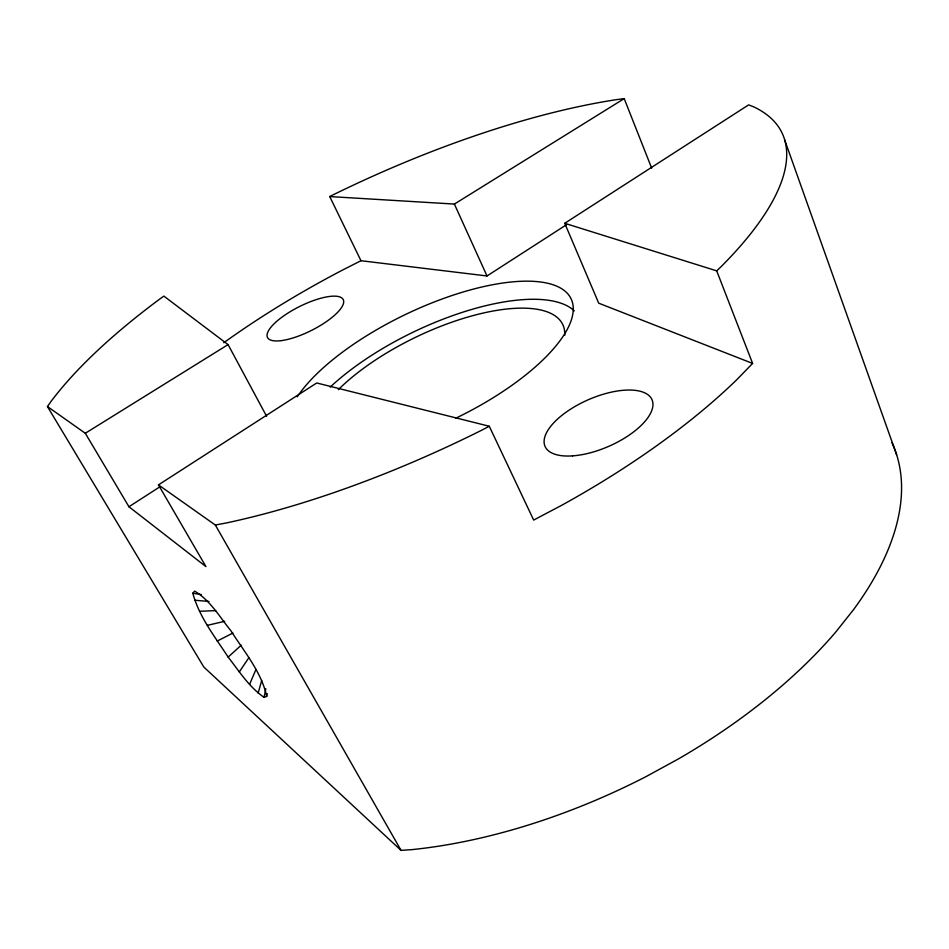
<?xml version="1.0" encoding="UTF-8"?>
<svg xmlns="http://www.w3.org/2000/svg" width="949" height="949" viewBox="0 0 949 949"><rect width="100%" height="100%" fill="white"/><g stroke="black" fill="none" stroke-linecap="round" stroke-linejoin="round"><path stroke-width="1.42" d="M266.728 696.4C261.378 671.88 244.178 651.702 230.998 630.883C219.753 617.087 210.287 600.409 194.652 591.097L192.813 593.208C199.136 616.921 214.972 636.803 228.151 657.099C239.184 671.168 249.065 687.076 264.071 697.325L266.728 696.4L267.227 693.553M264.071 697.325L265.815 688.76M258.14 693.126L261.71 680.504M249.587 684.371L255.969 669.448M239.278 671.975L248.792 657.799M891.989 442.756A384.452 194.664 -25.9 0 1 853.59 609.578L835.891 631.88A384.452 194.664 -25.9 0 1 678.867 758.666L646.364 776.448A384.452 194.664 -25.9 0 1 411.913 849.628L401.047 850.387L203.81 667.028L47.45 406.552L50.997 401.486A420.241 138.352 -25.6 0 1 159.74 299.065L163.857 296.1L228.08 344.606L266.598 416.279M716.697 270.856L721.121 266.645A420.241 138.352 -25.6 0 0 753.909 106.94L748.654 104.865L564.738 223.288L716.697 270.856L752.616 363.431L736.507 379.98A410.668 154.616 -25.7 0 1 561.689 505.295L533.67 520.076L489.281 426.255L316.729 382.969L158.459 484.88L205.933 566.6L128.945 506.754L85.303 433.266L47.45 406.552M228.151 657.099L241.236 645.201M128.945 506.754L159.823 486.849M223.762 342.743A410.668 154.616 -25.7 0 1 342.755 269.955L360.976 260.714L487.003 275.969L566.494 224.723M85.303 433.266L228.08 344.606M360.976 260.714L329.718 196.562L454.393 204.071L624.205 98.613L651.655 168.127M489.281 426.255L481.606 430.253A420.241 138.352 -25.6 0 1 226.669 522.887L215.328 525.022L158.459 484.88M217.191 641.085L232.932 633.054M329.718 196.562L334.582 194.118A420.241 138.352 -25.6 0 1 615.569 99.775L624.205 98.613M207.38 625.344L224.699 621.31M199.587 611.286L215.708 610.622M194.545 600.207L208.97 601.464M192.813 593.208L201.366 594.608M752.616 363.431L598.712 303.182L564.738 223.288M215.328 525.022L401.047 850.387M454.393 204.071L487.003 275.969M784.633 139.811L896.627 454.749M338.318 389.659A137.617 52.242 -25.7 0 1 480.419 313.704A137.617 52.242 -25.7 0 1 564.726 335.353M297.274 396.801A156.36 57.64 -25.7 0 1 541.001 282.055A156.36 57.64 -25.7 0 1 455.781 418.224M330.24 387.062A155.517 59.087 -25.7 0 1 465.912 311.201A155.517 59.087 -25.7 0 1 574.323 310.916M572.532 455.876A58.352 25.445 -23.6 0 0 652.936 403.716A58.352 25.445 -23.6 0 0 570.112 409.47A58.352 25.445 -23.6 0 0 572.532 455.876M281.295 340.62A42.349 13.357 -26.6 0 0 343.241 304.154A42.349 13.357 -26.6 0 0 291.58 310.845A42.349 13.357 -26.6 0 0 281.295 340.62"/></g></svg>
